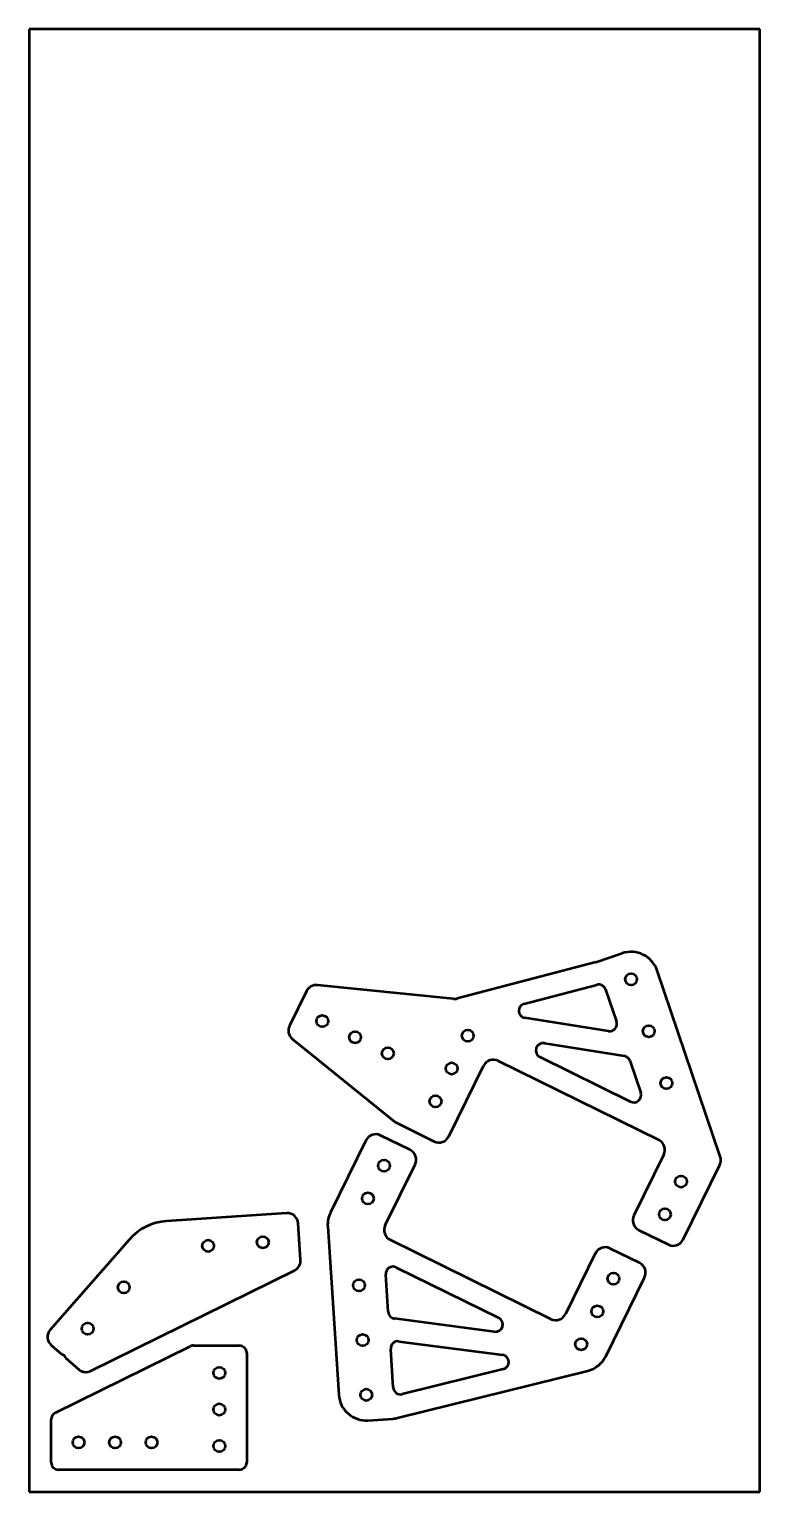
# Model space of a CAD drawing. Header units: millimetres. Extents: x 198 to 398, y 11 to 411.
import ezdxf

# ---------------------------------------------------------------- set-up
doc = ezdxf.new("R2010")
doc.units = ezdxf.units.MM
doc.layers.add('Visible (ANSI)', color=7, linetype='Continuous', lineweight=50)

msp = doc.modelspace()

# ---------------------------------------------------------------- linework, layer by layer
at = {"layer": 'Visible (ANSI)'}
for p, q in [((198.25, 410.54), (198.25, 10.54)), ((398.25, 410.54), (198.25, 410.54)), ((398.25, 10.54), (398.25, 410.54)), ((360.61, 157.8), (353.61, 155.42)), ((353.4, 155.35), (315.41, 145.45)), ((387.44, 102.22), (370.12, 153.11)), ((314.35, 145.37), (277.13, 149.11)), ((333.76, 144.03), (353.64, 149.22)), ((274.14, 147.45), (269.5, 138.01)), ((356.04, 147.93), (359.03, 139.15)), ((356.83, 136.53), (333.95, 140.12)), ((270.3, 134.35), (298.33, 111.67)), ((339.27, 133.21), (361.09, 129.78)), ((326.62, 128.39), (370.59, 106.75)), ((362.88, 117.23), (338.08, 129.44)), ((362.67, 128.45), (365.66, 119.67)), ((313.11, 107.74), (322.61, 127.03)), ((302.51, 104.04), (294.44, 108.01)), ((298.33, 111.67), (309.09, 106.37)), ((290.42, 106.64), (280.71, 86.92)), ((295.71, 83.42), (303.88, 100.02)), ((371.95, 102.74), (363.78, 86.14)), ((377.24, 79.51), (387.29, 99.93)), ((268.69, 86.74), (235.86, 84.56)), ((272.54, 73.97), (271.88, 83.94)), ((279.95, 83.11), (283.01, 37.06)), ((365.15, 82.12), (373.22, 78.15)), ((225.57, 79.48), (203.99, 54.83)), ((341.04, 57.77), (297.07, 79.41)), ((365.32, 73.12), (357.24, 77.1)), ((353.22, 75.73), (345.05, 59.13)), ((215.09, 43.58), (270.88, 71.08)), ((296.54, 59.73), (295.86, 69.97)), ((298.74, 71.9), (326.8, 58.08)), ((356.08, 47.57), (366.68, 69.11)), ((325.66, 54.31), (298.27, 57.88)), ((204.27, 50.6), (207.09, 48.13)), ((205.36, 32.09), (242.37, 50.33)), ((243.25, 50.54), (255.78, 50.54)), ((257.78, 48.54), (257.78, 18.54)), ((297.91, 39.03), (297.21, 49.56)), ((299.46, 51.67), (327.78, 47.98)), ((208.22, 47.14), (211.79, 44.01)), ((328, 44.06), (300.38, 37.22)), ((299.11, 30.73), (351.16, 43.6)), ((204.25, 18.54), (204.25, 30.3)), ((290.99, 30.07), (297.81, 30.52)), ((255.78, 16.54), (206.25, 16.54)), ((198.25, 10.54), (398.25, 10.54))]:
    msp.add_line(p, q, dxfattribs=at)
for centre in [(363.02, 150.7), (278.48, 139.27), (287.45, 134.86), (318.31, 135.27), (367.85, 136.5), (296.42, 130.44), (313.89, 126.3), (372.69, 122.3), (309.47, 117.33), (295.38, 99.74), (376.69, 95.39), (290.97, 90.77), (372.28, 86.41), (262.2, 78.79), (247.23, 77.8), (224.12, 66.44), (288.54, 66.99), (358.19, 68.83), (353.77, 59.86), (214.24, 55.16), (289.53, 52.02), (349.35, 50.89), (250.28, 43.04), (290.52, 37.05), (250.28, 33.04), (211.75, 24.04), (221.75, 24.04), (231.75, 24.04), (250.28, 23.04)]:
    msp.add_circle(centre, 1.6, dxfattribs=at)
for centre, radius, start, end in [((363.02, 150.7), 7.5, 18.7916, 108.7916), ((352.64, 158.26), 3, 284.6136, 288.7916), ((276.83, 146.12), 3, 84.2639, 153.7916), ((354.15, 147.28), 2, 18.7916, 104.6136), ((314.65, 148.35), 3, 264.2639, 284.6136), ((334.26, 142.1), 2, 104.6136, 261.0686), ((272.19, 136.68), 3, 153.7916, 231.0203), ((357.14, 138.5), 2, 261.0686, 18.7916), ((338.96, 131.24), 2, 81.0686, 243.7916), ((325.3, 125.7), 3, 63.7916, 153.7916), ((360.78, 127.81), 2, 18.7916, 81.0686), ((363.76, 119.03), 2, 243.7916, 18.7916), ((293.11, 105.32), 3, 63.7916, 153.7916), ((301.19, 101.35), 3, 333.7916, 63.7916), ((310.42, 109.06), 3, 243.7916, 333.7916), ((369.26, 104.06), 3, 333.7916, 63.7916), ((384.6, 101.26), 3, 333.7916, 18.7916), ((236.85, 69.59), 15, 93.7916, 138.7916), ((268.89, 83.74), 3, 3.7916, 93.7916), ((287.44, 83.6), 7.5, 153.7916, 183.7916), ((366.47, 84.81), 3, 153.7916, 243.7916), ((298.4, 82.1), 3, 153.7916, 243.7916), ((355.92, 74.41), 3, 63.7916, 153.7916), ((374.55, 80.84), 3, 243.7916, 333.7916), ((269.55, 73.77), 3, 296.244, 3.7916), ((297.85, 70.11), 2, 63.7916, 183.7916), ((363.99, 70.43), 3, 333.7916, 63.7916), ((298.53, 59.86), 2, 183.7916, 262.5705), ((325.92, 56.29), 2, 262.5705, 63.7916), ((342.36, 60.46), 3, 243.7916, 333.7916), ((206.25, 52.86), 3, 138.7916, 228.7916), ((206.8, 46.66), 1.5, 18.8651, 78.718), ((243.25, 48.54), 2, 90, 116.244), ((255.78, 48.54), 2, 0, 90), ((299.21, 49.69), 2, 82.5705, 183.7916), ((213.77, 46.27), 3, 228.7916, 296.244), ((327.52, 46), 2, 283.9007, 82.5705), ((349.35, 50.89), 7.5, 283.9007, 333.7916), ((290.49, 37.55), 7.5, 183.7916, 273.7916), ((299.9, 39.16), 2, 183.7916, 283.9007), ((206.25, 30.3), 2, 116.244, 180), ((297.31, 38.01), 7.5, 273.7916, 283.9007), ((206.25, 18.54), 2, 180, 270), ((255.78, 18.54), 2, 270, 0)]:
    msp.add_arc(centre, radius, start, end, dxfattribs=at)

doc.saveas('drawing.dxf')
